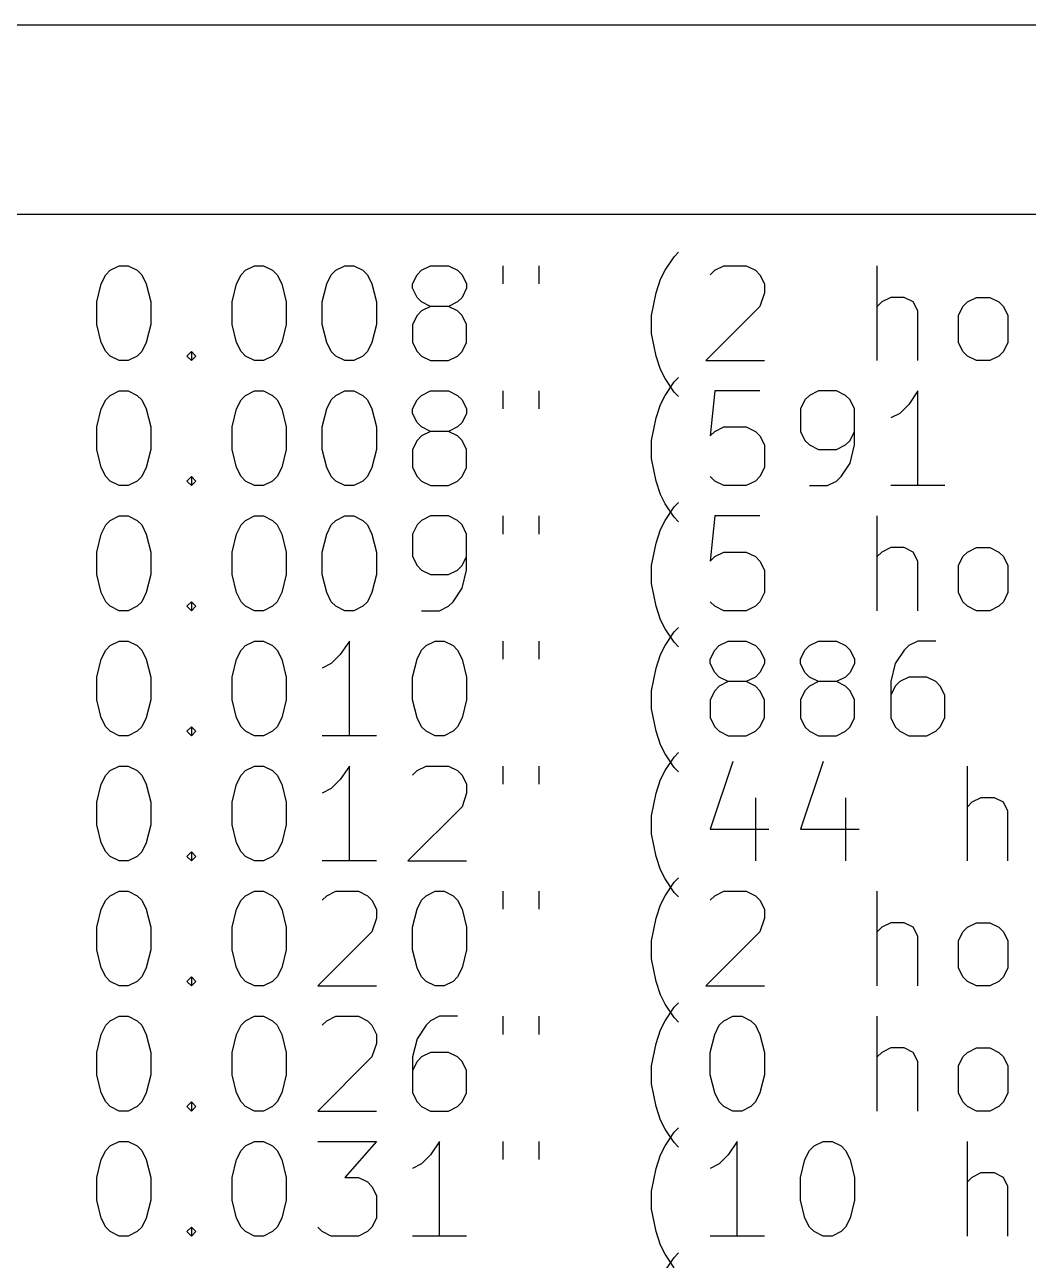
# Model space of a CAD drawing. Extents: x 8 to 330, y -289 to -8.
# Drawn here: x 236.78 to 268.56, y -50.12 to -11 of the extents above; entities that cross this region are included whole.
import ezdxf

# ---------------------------------------------------------------- set-up
doc = ezdxf.new("R2010")
doc.units = 0
doc.header["$MEASUREMENT"] = 0
doc.layers.add('BLACK', color=7, linetype='CONTINUOUS')

msp = doc.modelspace()

# ---------------------------------------------------------------- linework, layer by layer
at = {"layer": 'BLACK', "linetype": 'CONTINUOUS'}
for p, q in [((205, -11), (330, -11)), ((205, -17), (330, -17)), ((257.061, -18.775), (257.346, -18.346)), ((257.346, -18.346), (257.489, -18.204)), ((239.346, -18.918), (239.489, -18.775)), ((239.489, -18.775), (239.775, -18.632)), ((239.775, -18.632), (240.061, -18.632)), ((240.061, -18.632), (240.346, -18.775)), ((240.346, -18.775), (240.489, -18.918)), ((243.632, -18.918), (243.775, -18.775)), ((243.775, -18.775), (244.061, -18.632)), ((244.061, -18.632), (244.346, -18.632)), ((244.346, -18.632), (244.632, -18.775)), ((244.632, -18.775), (244.775, -18.918)), ((246.489, -18.918), (246.632, -18.775)), ((246.632, -18.775), (246.918, -18.632)), ((246.918, -18.632), (247.204, -18.632)), ((247.204, -18.632), (247.489, -18.775)), ((247.489, -18.775), (247.632, -18.918)), ((249.204, -18.918), (249.346, -18.775)), ((249.346, -18.775), (249.632, -18.632)), ((249.632, -18.632), (250.204, -18.632)), ((250.204, -18.632), (250.489, -18.775)), ((250.489, -18.775), (250.632, -18.918)), ((251.918, -18.632), (251.918, -19.204)), ((253.061, -18.632), (253.061, -19.204)), ((256.918, -19.061), (257.061, -18.775)), ((258.489, -18.918), (258.632, -18.775)), ((258.632, -18.775), (258.918, -18.632)), ((258.918, -18.632), (259.632, -18.632)), ((259.632, -18.632), (259.918, -18.775)), ((259.918, -18.775), (260.061, -18.918)), ((263.775, -21.632), (263.775, -18.632)), ((239.204, -19.204), (239.346, -18.918)), ((240.489, -18.918), (240.632, -19.204)), ((243.489, -19.204), (243.632, -18.918)), ((244.775, -18.918), (244.918, -19.204)), ((246.346, -19.204), (246.489, -18.918)), ((247.632, -18.918), (247.775, -19.204)), ((249.061, -19.204), (249.204, -18.918)), ((250.632, -18.918), (250.775, -19.204)), ((256.775, -19.489), (256.918, -19.061)), ((260.061, -18.918), (260.204, -19.204)), ((239.061, -19.775), (239.204, -19.204)), ((240.632, -19.204), (240.775, -19.775)), ((243.346, -19.775), (243.489, -19.204)), ((244.918, -19.204), (245.061, -19.775)), ((246.204, -19.775), (246.346, -19.204)), ((247.775, -19.204), (247.918, -19.775)), ((249.061, -19.346), (249.061, -19.204)), ((249.204, -19.632), (249.061, -19.346)), ((250.775, -19.346), (250.632, -19.632)), ((250.775, -19.204), (250.775, -19.346)), ((256.632, -20.204), (256.775, -19.489)), ((260.204, -19.489), (260.061, -19.918)), ((260.204, -19.204), (260.204, -19.489)), ((239.061, -20.489), (239.061, -19.775)), ((240.775, -19.775), (240.775, -20.489)), ((243.346, -20.489), (243.346, -19.775)), ((245.061, -19.775), (245.061, -20.489)), ((246.204, -20.489), (246.204, -19.775)), ((247.918, -19.775), (247.918, -20.489)), ((249.346, -19.775), (249.204, -19.632)), ((249.632, -19.918), (249.346, -19.775)), ((249.632, -19.918), (249.346, -20.061)), ((250.204, -19.918), (249.632, -19.918)), ((250.489, -19.775), (250.204, -19.918)), ((250.489, -20.061), (250.204, -19.918)), ((250.632, -19.632), (250.489, -19.775)), ((260.061, -19.918), (258.346, -21.632)), ((263.918, -19.775), (263.775, -19.918)), ((264.204, -19.632), (263.918, -19.775)), ((264.632, -19.632), (264.204, -19.632)), ((264.918, -19.775), (264.632, -19.632)), ((265.061, -20.061), (264.918, -19.775)), ((266.346, -20.204), (266.489, -19.918)), ((266.489, -19.918), (266.632, -19.775)), ((266.632, -19.775), (266.918, -19.632)), ((266.918, -19.632), (267.346, -19.632)), ((267.346, -19.632), (267.632, -19.775)), ((267.632, -19.775), (267.775, -19.918)), ((267.775, -19.918), (267.918, -20.204)), ((249.204, -20.204), (249.061, -20.489)), ((249.346, -20.061), (249.204, -20.204)), ((250.632, -20.204), (250.489, -20.061)), ((250.775, -20.489), (250.632, -20.204)), ((256.632, -20.775), (256.632, -20.204)), ((265.061, -21.632), (265.061, -20.061)), ((266.346, -21.061), (266.346, -20.204)), ((267.918, -20.204), (267.918, -21.061)), ((239.204, -21.061), (239.061, -20.489)), ((240.775, -20.489), (240.632, -21.061)), ((243.489, -21.061), (243.346, -20.489)), ((245.061, -20.489), (244.918, -21.061)), ((246.346, -21.061), (246.204, -20.489)), ((247.918, -20.489), (247.775, -21.061)), ((249.061, -20.489), (249.061, -21.061)), ((250.775, -21.061), (250.775, -20.489)), ((239.346, -21.346), (239.204, -21.061)), ((240.632, -21.061), (240.489, -21.346)), ((243.632, -21.346), (243.489, -21.061)), ((244.918, -21.061), (244.775, -21.346)), ((246.489, -21.346), (246.346, -21.061)), ((247.775, -21.061), (247.632, -21.346)), ((249.061, -21.061), (249.204, -21.346)), ((250.632, -21.346), (250.775, -21.061)), ((256.775, -21.489), (256.632, -20.775)), ((266.489, -21.346), (266.346, -21.061)), ((267.918, -21.061), (267.775, -21.346)), ((239.489, -21.489), (239.346, -21.346)), ((239.775, -21.632), (239.489, -21.489)), ((240.346, -21.489), (240.061, -21.632)), ((240.489, -21.346), (240.346, -21.489)), ((241.918, -21.489), (242.061, -21.346)), ((242.061, -21.632), (241.918, -21.489)), ((242.061, -21.346), (242.061, -21.632)), ((242.061, -21.346), (242.204, -21.489)), ((242.204, -21.489), (242.061, -21.632)), ((243.775, -21.489), (243.632, -21.346)), ((244.061, -21.632), (243.775, -21.489)), ((244.632, -21.489), (244.346, -21.632)), ((244.775, -21.346), (244.632, -21.489)), ((246.632, -21.489), (246.489, -21.346)), ((246.918, -21.632), (246.632, -21.489)), ((247.489, -21.489), (247.204, -21.632)), ((247.632, -21.346), (247.489, -21.489)), ((249.204, -21.346), (249.346, -21.489)), ((249.346, -21.489), (249.632, -21.632)), ((250.204, -21.632), (250.489, -21.489)), ((250.489, -21.489), (250.632, -21.346)), ((256.918, -21.918), (256.775, -21.489)), ((266.632, -21.489), (266.489, -21.346)), ((266.918, -21.632), (266.632, -21.489)), ((267.632, -21.489), (267.346, -21.632)), ((267.775, -21.346), (267.632, -21.489)), ((240.061, -21.632), (239.775, -21.632)), ((244.346, -21.632), (244.061, -21.632)), ((247.204, -21.632), (246.918, -21.632)), ((249.632, -21.632), (250.204, -21.632)), ((258.346, -21.632), (260.204, -21.632)), ((267.346, -21.632), (266.918, -21.632)), ((257.061, -22.204), (256.918, -21.918)), ((257.346, -22.632), (257.061, -22.204)), ((257.346, -22.306), (257.489, -22.164)), ((239.489, -22.735), (239.775, -22.592)), ((239.775, -22.592), (240.061, -22.592)), ((240.061, -22.592), (240.346, -22.735)), ((243.775, -22.735), (244.061, -22.592)), ((244.061, -22.592), (244.346, -22.592)), ((244.346, -22.592), (244.632, -22.735)), ((246.632, -22.735), (246.918, -22.592)), ((246.918, -22.592), (247.204, -22.592)), ((247.204, -22.592), (247.489, -22.735)), ((249.346, -22.735), (249.632, -22.592)), ((249.632, -22.592), (250.204, -22.592)), ((250.204, -22.592), (250.489, -22.735)), ((251.918, -22.592), (251.918, -23.164)), ((253.061, -22.592), (253.061, -23.164)), ((257.061, -22.735), (257.346, -22.306)), ((257.489, -22.775), (257.346, -22.632)), ((258.632, -22.592), (258.489, -24.021)), ((260.061, -22.592), (258.632, -22.592)), ((261.918, -22.592), (261.632, -22.735)), ((262.489, -22.592), (261.918, -22.592)), ((262.775, -22.735), (262.489, -22.592)), ((265.061, -22.592), (264.775, -23.021)), ((265.061, -25.592), (265.061, -22.592)), ((239.204, -23.164), (239.346, -22.878)), ((239.346, -22.878), (239.489, -22.735)), ((240.346, -22.735), (240.489, -22.878)), ((240.489, -22.878), (240.632, -23.164)), ((243.489, -23.164), (243.632, -22.878)), ((243.632, -22.878), (243.775, -22.735)), ((244.632, -22.735), (244.775, -22.878)), ((244.775, -22.878), (244.918, -23.164)), ((246.346, -23.164), (246.489, -22.878)), ((246.489, -22.878), (246.632, -22.735)), ((247.489, -22.735), (247.632, -22.878)), ((247.632, -22.878), (247.775, -23.164)), ((249.061, -23.164), (249.204, -22.878)), ((249.204, -22.878), (249.346, -22.735)), ((250.489, -22.735), (250.632, -22.878)), ((250.632, -22.878), (250.775, -23.164)), ((256.775, -23.449), (256.918, -23.021)), ((256.918, -23.021), (257.061, -22.735)), ((261.489, -22.878), (261.346, -23.164)), ((261.632, -22.735), (261.489, -22.878)), ((262.918, -22.878), (262.775, -22.735)), ((263.061, -23.164), (262.918, -22.878)), ((264.775, -23.021), (264.489, -23.306)), ((239.061, -23.735), (239.204, -23.164)), ((240.632, -23.164), (240.775, -23.735)), ((243.346, -23.735), (243.489, -23.164)), ((244.918, -23.164), (245.061, -23.735)), ((246.204, -23.735), (246.346, -23.164)), ((247.775, -23.164), (247.918, -23.735)), ((249.061, -23.306), (249.061, -23.164)), ((249.204, -23.592), (249.061, -23.306)), ((250.775, -23.306), (250.632, -23.592)), ((250.775, -23.164), (250.775, -23.306)), ((256.632, -24.164), (256.775, -23.449)), ((261.346, -23.164), (261.346, -23.878)), ((263.061, -24.306), (263.061, -23.164)), ((264.489, -23.306), (264.204, -23.449)), ((239.061, -24.449), (239.061, -23.735)), ((240.775, -23.735), (240.775, -24.449)), ((243.346, -24.449), (243.346, -23.735)), ((245.061, -23.735), (245.061, -24.449)), ((246.204, -24.449), (246.204, -23.735)), ((247.918, -23.735), (247.918, -24.449)), ((249.346, -23.735), (249.204, -23.592)), ((249.632, -23.878), (249.346, -23.735)), ((250.489, -23.735), (250.204, -23.878)), ((250.632, -23.592), (250.489, -23.735)), ((258.632, -23.878), (258.918, -23.735)), ((258.918, -23.735), (259.632, -23.735)), ((259.632, -23.735), (259.918, -23.878)), ((249.204, -24.164), (249.061, -24.449)), ((249.346, -24.021), (249.204, -24.164)), ((249.632, -23.878), (249.346, -24.021)), ((250.204, -23.878), (249.632, -23.878)), ((250.489, -24.021), (250.204, -23.878)), ((250.632, -24.164), (250.489, -24.021)), ((250.775, -24.449), (250.632, -24.164)), ((256.632, -24.735), (256.632, -24.164)), ((258.489, -24.021), (258.632, -23.878)), ((259.918, -23.878), (260.061, -24.021)), ((260.061, -24.021), (260.204, -24.306)), ((261.346, -23.878), (261.489, -24.164)), ((261.489, -24.164), (261.632, -24.306)), ((262.775, -24.306), (262.918, -24.164)), ((262.918, -24.164), (263.061, -23.878)), ((239.204, -25.021), (239.061, -24.449)), ((240.775, -24.449), (240.632, -25.021)), ((243.489, -25.021), (243.346, -24.449)), ((245.061, -24.449), (244.918, -25.021)), ((246.346, -25.021), (246.204, -24.449)), ((247.918, -24.449), (247.775, -25.021)), ((249.061, -24.449), (249.061, -25.021)), ((250.775, -25.021), (250.775, -24.449)), ((260.204, -24.306), (260.204, -25.021)), ((261.632, -24.306), (261.918, -24.449)), ((261.918, -24.449), (262.489, -24.449)), ((262.489, -24.449), (262.775, -24.306)), ((262.918, -24.878), (263.061, -24.306)), ((239.346, -25.306), (239.204, -25.021)), ((240.632, -25.021), (240.489, -25.306)), ((243.632, -25.306), (243.489, -25.021)), ((244.918, -25.021), (244.775, -25.306)), ((246.489, -25.306), (246.346, -25.021)), ((247.775, -25.021), (247.632, -25.306)), ((249.061, -25.021), (249.204, -25.306)), ((250.632, -25.306), (250.775, -25.021)), ((256.775, -25.449), (256.632, -24.735)), ((260.204, -25.021), (260.061, -25.306)), ((262.632, -25.306), (262.918, -24.878)), ((239.489, -25.449), (239.346, -25.306)), ((240.489, -25.306), (240.346, -25.449)), ((241.918, -25.449), (242.061, -25.306)), ((242.061, -25.306), (242.061, -25.592)), ((242.061, -25.306), (242.204, -25.449)), ((243.775, -25.449), (243.632, -25.306)), ((244.775, -25.306), (244.632, -25.449)), ((246.632, -25.449), (246.489, -25.306)), ((247.632, -25.306), (247.489, -25.449)), ((249.204, -25.306), (249.346, -25.449)), ((250.489, -25.449), (250.632, -25.306)), ((258.632, -25.449), (258.489, -25.306)), ((260.061, -25.306), (259.918, -25.449)), ((262.489, -25.449), (262.632, -25.306)), ((239.775, -25.592), (239.489, -25.449)), ((240.061, -25.592), (239.775, -25.592)), ((240.346, -25.449), (240.061, -25.592)), ((242.061, -25.592), (241.918, -25.449)), ((242.204, -25.449), (242.061, -25.592)), ((244.061, -25.592), (243.775, -25.449)), ((244.346, -25.592), (244.061, -25.592)), ((244.632, -25.449), (244.346, -25.592)), ((246.918, -25.592), (246.632, -25.449)), ((247.204, -25.592), (246.918, -25.592)), ((247.489, -25.449), (247.204, -25.592)), ((249.346, -25.449), (249.632, -25.592)), ((249.632, -25.592), (250.204, -25.592)), ((250.204, -25.592), (250.489, -25.449)), ((256.918, -25.878), (256.775, -25.449)), ((258.918, -25.592), (258.632, -25.449)), ((259.632, -25.592), (258.918, -25.592)), ((259.918, -25.449), (259.632, -25.592)), ((261.632, -25.592), (262.204, -25.592)), ((262.204, -25.592), (262.489, -25.449)), ((265.918, -25.592), (264.204, -25.592)), ((257.061, -26.164), (256.918, -25.878)), ((257.346, -26.592), (257.061, -26.164)), ((257.346, -26.266), (257.489, -26.124)), ((239.489, -26.695), (239.775, -26.552)), ((239.775, -26.552), (240.061, -26.552)), ((240.061, -26.552), (240.346, -26.695)), ((243.775, -26.695), (244.061, -26.552)), ((244.061, -26.552), (244.346, -26.552)), ((244.346, -26.552), (244.632, -26.695)), ((246.632, -26.695), (246.918, -26.552)), ((246.918, -26.552), (247.204, -26.552)), ((247.204, -26.552), (247.489, -26.695)), ((249.632, -26.552), (249.346, -26.695)), ((250.204, -26.552), (249.632, -26.552)), ((250.489, -26.695), (250.204, -26.552)), ((251.918, -26.552), (251.918, -27.124)), ((253.061, -26.552), (253.061, -27.124)), ((257.061, -26.695), (257.346, -26.266)), ((257.489, -26.735), (257.346, -26.592)), ((258.632, -26.552), (258.489, -27.981)), ((260.061, -26.552), (258.632, -26.552)), ((263.775, -29.552), (263.775, -26.552)), ((239.204, -27.124), (239.346, -26.838)), ((239.346, -26.838), (239.489, -26.695)), ((240.346, -26.695), (240.489, -26.838)), ((240.489, -26.838), (240.632, -27.124)), ((243.489, -27.124), (243.632, -26.838)), ((243.632, -26.838), (243.775, -26.695)), ((244.632, -26.695), (244.775, -26.838)), ((244.775, -26.838), (244.918, -27.124)), ((246.346, -27.124), (246.489, -26.838)), ((246.489, -26.838), (246.632, -26.695)), ((247.489, -26.695), (247.632, -26.838)), ((247.632, -26.838), (247.775, -27.124)), ((249.204, -26.838), (249.061, -27.124)), ((249.346, -26.695), (249.204, -26.838)), ((250.632, -26.838), (250.489, -26.695)), ((250.775, -27.124), (250.632, -26.838)), ((256.775, -27.409), (256.918, -26.981)), ((256.918, -26.981), (257.061, -26.695)), ((239.061, -27.695), (239.204, -27.124)), ((240.632, -27.124), (240.775, -27.695)), ((243.346, -27.695), (243.489, -27.124)), ((244.918, -27.124), (245.061, -27.695)), ((246.204, -27.695), (246.346, -27.124)), ((247.775, -27.124), (247.918, -27.695)), ((249.061, -27.124), (249.061, -27.838)), ((250.775, -28.266), (250.775, -27.124)), ((239.061, -28.409), (239.061, -27.695)), ((240.775, -27.695), (240.775, -28.409)), ((243.346, -28.409), (243.346, -27.695)), ((245.061, -27.695), (245.061, -28.409)), ((246.204, -28.409), (246.204, -27.695)), ((247.918, -27.695), (247.918, -28.409)), ((256.632, -28.124), (256.775, -27.409)), ((258.632, -27.838), (258.918, -27.695)), ((258.918, -27.695), (259.632, -27.695)), ((259.632, -27.695), (259.918, -27.838)), ((263.918, -27.695), (263.775, -27.838)), ((264.204, -27.552), (263.918, -27.695)), ((264.632, -27.552), (264.204, -27.552)), ((264.918, -27.695), (264.632, -27.552)), ((265.061, -27.981), (264.918, -27.695)), ((266.489, -27.838), (266.632, -27.695)), ((266.632, -27.695), (266.918, -27.552)), ((266.918, -27.552), (267.346, -27.552)), ((267.346, -27.552), (267.632, -27.695)), ((267.632, -27.695), (267.775, -27.838)), ((249.061, -27.838), (249.204, -28.124)), ((249.204, -28.124), (249.346, -28.266)), ((250.489, -28.266), (250.632, -28.124)), ((250.632, -28.124), (250.775, -27.838)), ((256.632, -28.695), (256.632, -28.124)), ((258.489, -27.981), (258.632, -27.838)), ((259.918, -27.838), (260.061, -27.981)), ((260.061, -27.981), (260.204, -28.266)), ((265.061, -29.552), (265.061, -27.981)), ((266.346, -28.124), (266.489, -27.838)), ((266.346, -28.981), (266.346, -28.124)), ((267.775, -27.838), (267.918, -28.124)), ((267.918, -28.124), (267.918, -28.981)), ((239.204, -28.981), (239.061, -28.409)), ((240.775, -28.409), (240.632, -28.981)), ((243.489, -28.981), (243.346, -28.409)), ((245.061, -28.409), (244.918, -28.981)), ((246.346, -28.981), (246.204, -28.409)), ((247.918, -28.409), (247.775, -28.981)), ((249.346, -28.266), (249.632, -28.409)), ((249.632, -28.409), (250.204, -28.409)), ((250.204, -28.409), (250.489, -28.266)), ((250.632, -28.838), (250.775, -28.266)), ((260.204, -28.266), (260.204, -28.981)), ((250.346, -29.266), (250.632, -28.838)), ((256.775, -29.409), (256.632, -28.695)), ((239.346, -29.266), (239.204, -28.981)), ((239.489, -29.409), (239.346, -29.266)), ((240.489, -29.266), (240.346, -29.409)), ((240.632, -28.981), (240.489, -29.266)), ((241.918, -29.409), (242.061, -29.266)), ((242.061, -29.266), (242.061, -29.552)), ((242.061, -29.266), (242.204, -29.409)), ((243.632, -29.266), (243.489, -28.981)), ((243.775, -29.409), (243.632, -29.266)), ((244.775, -29.266), (244.632, -29.409)), ((244.918, -28.981), (244.775, -29.266)), ((246.489, -29.266), (246.346, -28.981)), ((246.632, -29.409), (246.489, -29.266)), ((247.632, -29.266), (247.489, -29.409)), ((247.775, -28.981), (247.632, -29.266)), ((250.204, -29.409), (250.346, -29.266)), ((258.632, -29.409), (258.489, -29.266)), ((260.061, -29.266), (259.918, -29.409)), ((260.204, -28.981), (260.061, -29.266)), ((266.489, -29.266), (266.346, -28.981)), ((266.632, -29.409), (266.489, -29.266)), ((267.775, -29.266), (267.632, -29.409)), ((267.918, -28.981), (267.775, -29.266)), ((239.775, -29.552), (239.489, -29.409)), ((240.061, -29.552), (239.775, -29.552)), ((240.346, -29.409), (240.061, -29.552)), ((242.061, -29.552), (241.918, -29.409)), ((242.204, -29.409), (242.061, -29.552)), ((244.061, -29.552), (243.775, -29.409)), ((244.346, -29.552), (244.061, -29.552)), ((244.632, -29.409), (244.346, -29.552)), ((246.918, -29.552), (246.632, -29.409)), ((247.204, -29.552), (246.918, -29.552)), ((247.489, -29.409), (247.204, -29.552)), ((249.346, -29.552), (249.918, -29.552)), ((249.918, -29.552), (250.204, -29.409)), ((256.918, -29.838), (256.775, -29.409)), ((258.918, -29.552), (258.632, -29.409)), ((259.632, -29.552), (258.918, -29.552)), ((259.918, -29.409), (259.632, -29.552)), ((266.918, -29.552), (266.632, -29.409)), ((267.346, -29.552), (266.918, -29.552)), ((267.632, -29.409), (267.346, -29.552)), ((257.061, -30.124), (256.918, -29.838)), ((257.346, -30.226), (257.489, -30.084)), ((257.346, -30.552), (257.061, -30.124)), ((257.061, -30.655), (257.346, -30.226)), ((239.204, -31.084), (239.346, -30.798)), ((239.346, -30.798), (239.489, -30.655)), ((239.489, -30.655), (239.775, -30.512)), ((239.775, -30.512), (240.061, -30.512)), ((240.061, -30.512), (240.346, -30.655)), ((240.346, -30.655), (240.489, -30.798)), ((240.489, -30.798), (240.632, -31.084)), ((243.489, -31.084), (243.632, -30.798)), ((243.632, -30.798), (243.775, -30.655)), ((243.775, -30.655), (244.061, -30.512)), ((244.061, -30.512), (244.346, -30.512)), ((244.346, -30.512), (244.632, -30.655)), ((244.632, -30.655), (244.775, -30.798)), ((244.775, -30.798), (244.918, -31.084)), ((247.061, -30.512), (246.775, -30.941)), ((247.061, -33.512), (247.061, -30.512)), ((249.204, -31.084), (249.346, -30.798)), ((249.346, -30.798), (249.489, -30.655)), ((249.489, -30.655), (249.775, -30.512)), ((249.775, -30.512), (250.061, -30.512)), ((250.061, -30.512), (250.346, -30.655)), ((250.346, -30.655), (250.489, -30.798)), ((250.489, -30.798), (250.632, -31.084)), ((251.918, -30.512), (251.918, -31.084)), ((253.061, -30.512), (253.061, -31.084)), ((256.918, -30.941), (257.061, -30.655)), ((257.489, -30.695), (257.346, -30.552)), ((258.489, -31.084), (258.632, -30.798)), ((258.632, -30.798), (258.775, -30.655)), ((258.775, -30.655), (259.061, -30.512)), ((259.061, -30.512), (259.632, -30.512)), ((259.632, -30.512), (259.918, -30.655)), ((259.918, -30.655), (260.061, -30.798)), ((260.061, -30.798), (260.204, -31.084)), ((261.346, -31.084), (261.489, -30.798)), ((261.489, -30.798), (261.632, -30.655)), ((261.632, -30.655), (261.918, -30.512)), ((261.918, -30.512), (262.489, -30.512)), ((262.489, -30.512), (262.775, -30.655)), ((262.775, -30.655), (262.918, -30.798)), ((262.918, -30.798), (263.061, -31.084)), ((264.632, -30.798), (264.346, -31.226)), ((264.775, -30.655), (264.632, -30.798)), ((265.061, -30.512), (264.775, -30.655)), ((265.632, -30.512), (265.061, -30.512)), ((239.061, -31.655), (239.204, -31.084)), ((240.632, -31.084), (240.775, -31.655)), ((243.346, -31.655), (243.489, -31.084)), ((244.918, -31.084), (245.061, -31.655)), ((246.489, -31.226), (246.204, -31.369)), ((246.775, -30.941), (246.489, -31.226)), ((249.061, -31.655), (249.204, -31.084)), ((250.632, -31.084), (250.775, -31.655)), ((256.775, -31.369), (256.918, -30.941)), ((258.489, -31.226), (258.489, -31.084)), ((258.632, -31.512), (258.489, -31.226)), ((260.204, -31.226), (260.061, -31.512)), ((260.204, -31.084), (260.204, -31.226)), ((261.346, -31.226), (261.346, -31.084)), ((261.489, -31.512), (261.346, -31.226)), ((263.061, -31.226), (262.918, -31.512)), ((263.061, -31.084), (263.061, -31.226)), ((264.346, -31.226), (264.204, -31.798)), ((239.061, -32.369), (239.061, -31.655)), ((240.775, -31.655), (240.775, -32.369)), ((243.346, -32.369), (243.346, -31.655)), ((245.061, -31.655), (245.061, -32.369)), ((249.061, -32.369), (249.061, -31.655)), ((250.775, -31.655), (250.775, -32.369)), ((256.632, -32.084), (256.775, -31.369)), ((258.775, -31.655), (258.632, -31.512)), ((259.061, -31.798), (258.775, -31.655)), ((259.918, -31.655), (259.632, -31.798)), ((260.061, -31.512), (259.918, -31.655)), ((261.632, -31.655), (261.489, -31.512)), ((261.918, -31.798), (261.632, -31.655)), ((262.775, -31.655), (262.489, -31.798)), ((262.918, -31.512), (262.775, -31.655)), ((264.775, -31.655), (264.489, -31.798)), ((265.346, -31.655), (264.775, -31.655)), ((265.632, -31.798), (265.346, -31.655)), ((258.775, -31.941), (258.632, -32.084)), ((259.061, -31.798), (258.775, -31.941)), ((259.632, -31.798), (259.061, -31.798)), ((259.918, -31.941), (259.632, -31.798)), ((260.061, -32.084), (259.918, -31.941)), ((261.632, -31.941), (261.489, -32.084)), ((261.918, -31.798), (261.632, -31.941)), ((262.489, -31.798), (261.918, -31.798)), ((262.775, -31.941), (262.489, -31.798)), ((262.918, -32.084), (262.775, -31.941)), ((264.204, -31.798), (264.204, -32.941)), ((264.346, -31.941), (264.204, -32.226)), ((264.489, -31.798), (264.346, -31.941)), ((265.775, -31.941), (265.632, -31.798)), ((265.918, -32.226), (265.775, -31.941)), ((239.204, -32.941), (239.061, -32.369)), ((240.775, -32.369), (240.632, -32.941)), ((243.489, -32.941), (243.346, -32.369)), ((245.061, -32.369), (244.918, -32.941)), ((249.204, -32.941), (249.061, -32.369)), ((250.775, -32.369), (250.632, -32.941)), ((256.632, -32.655), (256.632, -32.084)), ((258.632, -32.084), (258.489, -32.369)), ((258.489, -32.369), (258.489, -32.941)), ((260.204, -32.369), (260.061, -32.084)), ((260.204, -32.941), (260.204, -32.369)), ((261.489, -32.084), (261.346, -32.369)), ((261.346, -32.369), (261.346, -32.941)), ((263.061, -32.369), (262.918, -32.084)), ((263.061, -32.941), (263.061, -32.369)), ((265.918, -32.941), (265.918, -32.226)), ((256.775, -33.369), (256.632, -32.655)), ((239.346, -33.226), (239.204, -32.941)), ((239.489, -33.369), (239.346, -33.226)), ((240.489, -33.226), (240.346, -33.369)), ((240.632, -32.941), (240.489, -33.226)), ((241.918, -33.369), (242.061, -33.226)), ((242.061, -33.226), (242.061, -33.512)), ((242.061, -33.226), (242.204, -33.369)), ((243.632, -33.226), (243.489, -32.941)), ((243.775, -33.369), (243.632, -33.226)), ((244.775, -33.226), (244.632, -33.369)), ((244.918, -32.941), (244.775, -33.226)), ((249.346, -33.226), (249.204, -32.941)), ((249.489, -33.369), (249.346, -33.226)), ((250.489, -33.226), (250.346, -33.369)), ((250.632, -32.941), (250.489, -33.226)), ((258.489, -32.941), (258.632, -33.226)), ((258.632, -33.226), (258.775, -33.369)), ((259.918, -33.369), (260.061, -33.226)), ((260.061, -33.226), (260.204, -32.941)), ((261.346, -32.941), (261.489, -33.226)), ((261.489, -33.226), (261.632, -33.369)), ((262.775, -33.369), (262.918, -33.226)), ((262.918, -33.226), (263.061, -32.941)), ((264.204, -32.941), (264.346, -33.226)), ((264.346, -33.226), (264.489, -33.369)), ((265.632, -33.369), (265.775, -33.226)), ((265.775, -33.226), (265.918, -32.941)), ((239.775, -33.512), (239.489, -33.369)), ((240.061, -33.512), (239.775, -33.512)), ((240.346, -33.369), (240.061, -33.512)), ((242.061, -33.512), (241.918, -33.369)), ((242.204, -33.369), (242.061, -33.512)), ((244.061, -33.512), (243.775, -33.369)), ((244.346, -33.512), (244.061, -33.512)), ((244.632, -33.369), (244.346, -33.512)), ((247.918, -33.512), (246.204, -33.512)), ((249.775, -33.512), (249.489, -33.369)), ((250.061, -33.512), (249.775, -33.512)), ((250.346, -33.369), (250.061, -33.512)), ((256.918, -33.798), (256.775, -33.369)), ((258.775, -33.369), (259.061, -33.512)), ((259.061, -33.512), (259.632, -33.512)), ((259.632, -33.512), (259.918, -33.369)), ((261.632, -33.369), (261.918, -33.512)), ((261.918, -33.512), (262.489, -33.512)), ((262.489, -33.512), (262.775, -33.369)), ((264.489, -33.369), (264.775, -33.512)), ((264.775, -33.512), (265.346, -33.512)), ((265.346, -33.512), (265.632, -33.369)), ((257.061, -34.084), (256.918, -33.798)), ((257.346, -34.512), (257.061, -34.084)), ((257.061, -34.615), (257.346, -34.186)), ((257.346, -34.186), (257.489, -34.044)), ((259.204, -34.329), (258.489, -36.472)), ((262.061, -34.329), (261.346, -36.472)), ((239.204, -35.044), (239.346, -34.758)), ((239.346, -34.758), (239.489, -34.615)), ((239.489, -34.615), (239.775, -34.472)), ((239.775, -34.472), (240.061, -34.472)), ((240.061, -34.472), (240.346, -34.615)), ((240.346, -34.615), (240.489, -34.758)), ((240.489, -34.758), (240.632, -35.044)), ((243.489, -35.044), (243.632, -34.758)), ((243.632, -34.758), (243.775, -34.615)), ((243.775, -34.615), (244.061, -34.472)), ((244.061, -34.472), (244.346, -34.472)), ((244.346, -34.472), (244.632, -34.615)), ((244.632, -34.615), (244.775, -34.758)), ((244.775, -34.758), (244.918, -35.044)), ((247.061, -34.472), (246.775, -34.901)), ((247.061, -37.472), (247.061, -34.472)), ((249.061, -34.758), (249.204, -34.615)), ((249.204, -34.615), (249.489, -34.472)), ((249.489, -34.472), (250.204, -34.472)), ((250.204, -34.472), (250.489, -34.615)), ((250.489, -34.615), (250.632, -34.758)), ((250.632, -34.758), (250.775, -35.044)), ((251.918, -34.472), (251.918, -35.044)), ((253.061, -34.472), (253.061, -35.044)), ((256.918, -34.901), (257.061, -34.615)), ((257.489, -34.655), (257.346, -34.512)), ((266.632, -37.472), (266.632, -34.472)), ((239.061, -35.615), (239.204, -35.044)), ((240.632, -35.044), (240.775, -35.615)), ((243.346, -35.615), (243.489, -35.044)), ((244.918, -35.044), (245.061, -35.615)), ((246.489, -35.186), (246.204, -35.329)), ((246.775, -34.901), (246.489, -35.186)), ((250.775, -35.044), (250.775, -35.329)), ((256.775, -35.329), (256.918, -34.901)), ((250.775, -35.329), (250.632, -35.758)), ((256.632, -36.044), (256.775, -35.329)), ((259.918, -35.472), (259.918, -37.472)), ((262.775, -35.472), (262.775, -37.472)), ((267.061, -35.472), (266.775, -35.615)), ((267.489, -35.472), (267.061, -35.472)), ((267.775, -35.615), (267.489, -35.472)), ((239.061, -36.329), (239.061, -35.615)), ((240.775, -35.615), (240.775, -36.329)), ((243.346, -36.329), (243.346, -35.615)), ((245.061, -35.615), (245.061, -36.329)), ((250.632, -35.758), (248.918, -37.472)), ((266.775, -35.615), (266.632, -35.758)), ((267.918, -35.901), (267.775, -35.615)), ((267.918, -37.472), (267.918, -35.901)), ((239.204, -36.901), (239.061, -36.329)), ((240.775, -36.329), (240.632, -36.901)), ((243.489, -36.901), (243.346, -36.329)), ((245.061, -36.329), (244.918, -36.901)), ((256.632, -36.615), (256.632, -36.044)), ((256.775, -37.329), (256.632, -36.615)), ((258.489, -36.472), (260.346, -36.472)), ((261.346, -36.472), (263.204, -36.472)), ((239.346, -37.186), (239.204, -36.901)), ((240.632, -36.901), (240.489, -37.186)), ((243.632, -37.186), (243.489, -36.901)), ((244.918, -36.901), (244.775, -37.186)), ((239.489, -37.329), (239.346, -37.186)), ((239.775, -37.472), (239.489, -37.329)), ((240.061, -37.472), (239.775, -37.472)), ((240.346, -37.329), (240.061, -37.472)), ((240.489, -37.186), (240.346, -37.329)), ((241.918, -37.329), (242.061, -37.186)), ((242.061, -37.472), (241.918, -37.329)), ((242.061, -37.186), (242.061, -37.472)), ((242.061, -37.186), (242.204, -37.329)), ((242.204, -37.329), (242.061, -37.472)), ((243.775, -37.329), (243.632, -37.186)), ((244.061, -37.472), (243.775, -37.329)), ((244.346, -37.472), (244.061, -37.472)), ((244.632, -37.329), (244.346, -37.472)), ((244.775, -37.186), (244.632, -37.329)), ((247.918, -37.472), (246.204, -37.472)), ((248.918, -37.472), (250.775, -37.472)), ((256.918, -37.758), (256.775, -37.329)), ((257.061, -38.044), (256.918, -37.758)), ((257.346, -38.472), (257.061, -38.044)), ((257.061, -38.575), (257.346, -38.146)), ((257.346, -38.146), (257.489, -38.004)), ((239.204, -39.004), (239.346, -38.718)), ((239.346, -38.718), (239.489, -38.575)), ((239.489, -38.575), (239.775, -38.432)), ((239.775, -38.432), (240.061, -38.432)), ((240.061, -38.432), (240.346, -38.575)), ((240.346, -38.575), (240.489, -38.718)), ((240.489, -38.718), (240.632, -39.004)), ((243.489, -39.004), (243.632, -38.718)), ((243.632, -38.718), (243.775, -38.575)), ((243.775, -38.575), (244.061, -38.432)), ((244.061, -38.432), (244.346, -38.432)), ((244.346, -38.432), (244.632, -38.575)), ((244.632, -38.575), (244.775, -38.718)), ((244.775, -38.718), (244.918, -39.004)), ((246.204, -38.718), (246.346, -38.575)), ((246.346, -38.575), (246.632, -38.432)), ((246.632, -38.432), (247.346, -38.432)), ((247.346, -38.432), (247.632, -38.575)), ((247.632, -38.575), (247.775, -38.718)), ((247.775, -38.718), (247.918, -39.004)), ((249.204, -39.004), (249.346, -38.718)), ((249.346, -38.718), (249.489, -38.575)), ((249.489, -38.575), (249.775, -38.432)), ((249.775, -38.432), (250.061, -38.432)), ((250.061, -38.432), (250.346, -38.575)), ((250.346, -38.575), (250.489, -38.718)), ((250.489, -38.718), (250.632, -39.004)), ((251.918, -38.432), (251.918, -39.004)), ((253.061, -38.432), (253.061, -39.004)), ((256.918, -38.861), (257.061, -38.575)), ((257.489, -38.615), (257.346, -38.472)), ((258.489, -38.718), (258.632, -38.575)), ((258.632, -38.575), (258.918, -38.432)), ((258.918, -38.432), (259.632, -38.432)), ((259.632, -38.432), (259.918, -38.575)), ((259.918, -38.575), (260.061, -38.718)), ((260.061, -38.718), (260.204, -39.004)), ((263.775, -41.432), (263.775, -38.432)), ((239.061, -39.575), (239.204, -39.004)), ((240.632, -39.004), (240.775, -39.575)), ((243.346, -39.575), (243.489, -39.004)), ((244.918, -39.004), (245.061, -39.575)), ((247.918, -39.004), (247.918, -39.289)), ((249.061, -39.575), (249.204, -39.004)), ((250.632, -39.004), (250.775, -39.575)), ((256.775, -39.289), (256.918, -38.861)), ((260.204, -39.004), (260.204, -39.289)), ((247.918, -39.289), (247.775, -39.718)), ((256.632, -40.004), (256.775, -39.289)), ((260.204, -39.289), (260.061, -39.718)), ((264.204, -39.432), (263.918, -39.575)), ((264.632, -39.432), (264.204, -39.432)), ((264.918, -39.575), (264.632, -39.432)), ((266.632, -39.575), (266.918, -39.432)), ((266.918, -39.432), (267.346, -39.432)), ((267.346, -39.432), (267.632, -39.575)), ((239.061, -40.289), (239.061, -39.575)), ((240.775, -39.575), (240.775, -40.289)), ((243.346, -40.289), (243.346, -39.575)), ((245.061, -39.575), (245.061, -40.289)), ((247.775, -39.718), (246.061, -41.432)), ((249.061, -40.289), (249.061, -39.575)), ((250.775, -39.575), (250.775, -40.289)), ((260.061, -39.718), (258.346, -41.432)), ((263.918, -39.575), (263.775, -39.718)), ((265.061, -39.861), (264.918, -39.575)), ((265.061, -41.432), (265.061, -39.861)), ((266.346, -40.004), (266.489, -39.718)), ((266.489, -39.718), (266.632, -39.575)), ((267.632, -39.575), (267.775, -39.718)), ((267.775, -39.718), (267.918, -40.004)), ((239.204, -40.861), (239.061, -40.289)), ((240.775, -40.289), (240.632, -40.861)), ((243.489, -40.861), (243.346, -40.289)), ((245.061, -40.289), (244.918, -40.861)), ((249.204, -40.861), (249.061, -40.289)), ((250.775, -40.289), (250.632, -40.861)), ((256.632, -40.575), (256.632, -40.004)), ((266.346, -40.861), (266.346, -40.004)), ((267.918, -40.004), (267.918, -40.861)), ((256.775, -41.289), (256.632, -40.575)), ((239.346, -41.146), (239.204, -40.861)), ((240.632, -40.861), (240.489, -41.146)), ((243.632, -41.146), (243.489, -40.861)), ((244.918, -40.861), (244.775, -41.146)), ((249.346, -41.146), (249.204, -40.861)), ((250.632, -40.861), (250.489, -41.146)), ((266.489, -41.146), (266.346, -40.861)), ((267.918, -40.861), (267.775, -41.146)), ((239.489, -41.289), (239.346, -41.146)), ((239.775, -41.432), (239.489, -41.289)), ((240.061, -41.432), (239.775, -41.432)), ((240.346, -41.289), (240.061, -41.432)), ((240.489, -41.146), (240.346, -41.289)), ((241.918, -41.289), (242.061, -41.146)), ((242.061, -41.432), (241.918, -41.289)), ((242.061, -41.146), (242.061, -41.432)), ((242.061, -41.146), (242.204, -41.289)), ((242.204, -41.289), (242.061, -41.432)), ((243.775, -41.289), (243.632, -41.146)), ((244.061, -41.432), (243.775, -41.289)), ((244.346, -41.432), (244.061, -41.432)), ((244.632, -41.289), (244.346, -41.432)), ((244.775, -41.146), (244.632, -41.289)), ((246.061, -41.432), (247.918, -41.432)), ((249.489, -41.289), (249.346, -41.146)), ((249.775, -41.432), (249.489, -41.289)), ((250.061, -41.432), (249.775, -41.432)), ((250.346, -41.289), (250.061, -41.432)), ((250.489, -41.146), (250.346, -41.289)), ((256.918, -41.718), (256.775, -41.289)), ((258.346, -41.432), (260.204, -41.432)), ((266.632, -41.289), (266.489, -41.146)), ((266.918, -41.432), (266.632, -41.289)), ((267.346, -41.432), (266.918, -41.432)), ((267.632, -41.289), (267.346, -41.432)), ((267.775, -41.146), (267.632, -41.289)), ((257.061, -42.004), (256.918, -41.718)), ((257.346, -42.432), (257.061, -42.004)), ((257.061, -42.535), (257.346, -42.106)), ((257.346, -42.106), (257.489, -41.964)), ((239.346, -42.678), (239.489, -42.535)), ((239.489, -42.535), (239.775, -42.392)), ((239.775, -42.392), (240.061, -42.392)), ((240.061, -42.392), (240.346, -42.535)), ((240.346, -42.535), (240.489, -42.678)), ((243.632, -42.678), (243.775, -42.535)), ((243.775, -42.535), (244.061, -42.392)), ((244.061, -42.392), (244.346, -42.392)), ((244.346, -42.392), (244.632, -42.535)), ((244.632, -42.535), (244.775, -42.678)), ((246.204, -42.678), (246.346, -42.535)), ((246.346, -42.535), (246.632, -42.392)), ((246.632, -42.392), (247.346, -42.392)), ((247.346, -42.392), (247.632, -42.535)), ((247.632, -42.535), (247.775, -42.678)), ((249.632, -42.535), (249.489, -42.678)), ((249.918, -42.392), (249.632, -42.535)), ((250.489, -42.392), (249.918, -42.392)), ((251.918, -42.392), (251.918, -42.964)), ((253.061, -42.392), (253.061, -42.964)), ((256.918, -42.821), (257.061, -42.535)), ((257.489, -42.575), (257.346, -42.432)), ((258.775, -42.678), (258.918, -42.535)), ((258.918, -42.535), (259.204, -42.392)), ((259.204, -42.392), (259.489, -42.392)), ((259.489, -42.392), (259.775, -42.535)), ((259.775, -42.535), (259.918, -42.678)), ((263.775, -45.392), (263.775, -42.392)), ((239.061, -43.535), (239.204, -42.964)), ((239.204, -42.964), (239.346, -42.678)), ((240.489, -42.678), (240.632, -42.964)), ((240.632, -42.964), (240.775, -43.535)), ((243.346, -43.535), (243.489, -42.964)), ((243.489, -42.964), (243.632, -42.678)), ((244.775, -42.678), (244.918, -42.964)), ((244.918, -42.964), (245.061, -43.535)), ((247.775, -42.678), (247.918, -42.964)), ((247.918, -42.964), (247.918, -43.249)), ((249.489, -42.678), (249.204, -43.106)), ((256.775, -43.249), (256.918, -42.821)), ((258.489, -43.535), (258.632, -42.964)), ((258.632, -42.964), (258.775, -42.678)), ((259.918, -42.678), (260.061, -42.964)), ((260.061, -42.964), (260.204, -43.535)), ((247.918, -43.249), (247.775, -43.678)), ((249.204, -43.106), (249.061, -43.678)), ((256.632, -43.964), (256.775, -43.249)), ((264.204, -43.392), (263.918, -43.535)), ((264.632, -43.392), (264.204, -43.392)), ((264.918, -43.535), (264.632, -43.392)), ((266.632, -43.535), (266.918, -43.392)), ((266.918, -43.392), (267.346, -43.392)), ((267.346, -43.392), (267.632, -43.535)), ((239.061, -44.249), (239.061, -43.535)), ((240.775, -43.535), (240.775, -44.249)), ((243.346, -44.249), (243.346, -43.535)), ((245.061, -43.535), (245.061, -44.249)), ((247.775, -43.678), (246.061, -45.392)), ((249.061, -43.678), (249.061, -44.821)), ((249.346, -43.678), (249.204, -43.821)), ((249.632, -43.535), (249.346, -43.678)), ((250.204, -43.535), (249.632, -43.535)), ((250.489, -43.678), (250.204, -43.535)), ((250.632, -43.821), (250.489, -43.678)), ((258.489, -44.249), (258.489, -43.535)), ((260.204, -43.535), (260.204, -44.249)), ((263.918, -43.535), (263.775, -43.678)), ((265.061, -43.821), (264.918, -43.535)), ((266.346, -43.964), (266.489, -43.678)), ((266.489, -43.678), (266.632, -43.535)), ((267.632, -43.535), (267.775, -43.678)), ((267.775, -43.678), (267.918, -43.964)), ((249.204, -43.821), (249.061, -44.106)), ((250.775, -44.106), (250.632, -43.821)), ((250.775, -44.821), (250.775, -44.106)), ((256.632, -44.535), (256.632, -43.964)), ((265.061, -45.392), (265.061, -43.821)), ((266.346, -44.821), (266.346, -43.964)), ((267.918, -43.964), (267.918, -44.821)), ((239.204, -44.821), (239.061, -44.249)), ((240.775, -44.249), (240.632, -44.821)), ((243.489, -44.821), (243.346, -44.249)), ((245.061, -44.249), (244.918, -44.821)), ((256.775, -45.249), (256.632, -44.535)), ((258.632, -44.821), (258.489, -44.249)), ((260.204, -44.249), (260.061, -44.821)), ((239.346, -45.106), (239.204, -44.821)), ((240.632, -44.821), (240.489, -45.106)), ((243.632, -45.106), (243.489, -44.821)), ((244.918, -44.821), (244.775, -45.106)), ((249.061, -44.821), (249.204, -45.106)), ((250.632, -45.106), (250.775, -44.821)), ((258.775, -45.106), (258.632, -44.821)), ((260.061, -44.821), (259.918, -45.106)), ((266.489, -45.106), (266.346, -44.821)), ((267.918, -44.821), (267.775, -45.106)), ((239.489, -45.249), (239.346, -45.106)), ((239.775, -45.392), (239.489, -45.249)), ((240.346, -45.249), (240.061, -45.392)), ((240.489, -45.106), (240.346, -45.249)), ((241.918, -45.249), (242.061, -45.106)), ((242.061, -45.392), (241.918, -45.249)), ((242.061, -45.106), (242.061, -45.392)), ((242.061, -45.106), (242.204, -45.249)), ((242.204, -45.249), (242.061, -45.392)), ((243.775, -45.249), (243.632, -45.106)), ((244.061, -45.392), (243.775, -45.249)), ((244.632, -45.249), (244.346, -45.392)), ((244.775, -45.106), (244.632, -45.249)), ((249.204, -45.106), (249.346, -45.249)), ((249.346, -45.249), (249.632, -45.392)), ((250.204, -45.392), (250.489, -45.249)), ((250.489, -45.249), (250.632, -45.106)), ((256.918, -45.678), (256.775, -45.249)), ((258.918, -45.249), (258.775, -45.106)), ((259.204, -45.392), (258.918, -45.249)), ((259.775, -45.249), (259.489, -45.392)), ((259.918, -45.106), (259.775, -45.249)), ((266.632, -45.249), (266.489, -45.106)), ((266.918, -45.392), (266.632, -45.249)), ((267.632, -45.249), (267.346, -45.392)), ((267.775, -45.106), (267.632, -45.249)), ((240.061, -45.392), (239.775, -45.392)), ((244.346, -45.392), (244.061, -45.392)), ((246.061, -45.392), (247.918, -45.392)), ((249.632, -45.392), (250.204, -45.392)), ((257.061, -45.964), (256.918, -45.678)), ((259.489, -45.392), (259.204, -45.392)), ((267.346, -45.392), (266.918, -45.392)), ((257.346, -46.392), (257.061, -45.964)), ((257.061, -46.495), (257.346, -46.066)), ((257.346, -46.066), (257.489, -45.924)), ((239.346, -46.638), (239.489, -46.495)), ((239.489, -46.495), (239.775, -46.352)), ((239.775, -46.352), (240.061, -46.352)), ((240.061, -46.352), (240.346, -46.495)), ((240.346, -46.495), (240.489, -46.638)), ((243.632, -46.638), (243.775, -46.495)), ((243.775, -46.495), (244.061, -46.352)), ((244.061, -46.352), (244.346, -46.352)), ((244.346, -46.352), (244.632, -46.495)), ((244.632, -46.495), (244.775, -46.638)), ((246.061, -46.352), (247.918, -46.352)), ((247.918, -46.352), (246.918, -47.495)), ((249.918, -46.352), (249.632, -46.781)), ((249.918, -49.352), (249.918, -46.352)), ((251.918, -46.352), (251.918, -46.924)), ((253.061, -46.352), (253.061, -46.924)), ((256.918, -46.781), (257.061, -46.495)), ((257.489, -46.535), (257.346, -46.392)), ((259.346, -46.352), (259.061, -46.781)), ((259.346, -49.352), (259.346, -46.352)), ((261.632, -46.638), (261.775, -46.495)), ((261.775, -46.495), (262.061, -46.352)), ((262.061, -46.352), (262.346, -46.352)), ((262.346, -46.352), (262.632, -46.495)), ((262.632, -46.495), (262.775, -46.638)), ((266.632, -49.352), (266.632, -46.352)), ((239.061, -47.495), (239.204, -46.924)), ((239.204, -46.924), (239.346, -46.638)), ((240.489, -46.638), (240.632, -46.924)), ((240.632, -46.924), (240.775, -47.495)), ((243.346, -47.495), (243.489, -46.924)), ((243.489, -46.924), (243.632, -46.638)), ((244.775, -46.638), (244.918, -46.924)), ((244.918, -46.924), (245.061, -47.495)), ((249.632, -46.781), (249.346, -47.066)), ((256.775, -47.209), (256.918, -46.781)), ((259.061, -46.781), (258.775, -47.066)), ((261.346, -47.495), (261.489, -46.924)), ((261.489, -46.924), (261.632, -46.638)), ((262.775, -46.638), (262.918, -46.924)), ((262.918, -46.924), (263.061, -47.495)), ((249.346, -47.066), (249.061, -47.209)), ((256.632, -47.924), (256.775, -47.209)), ((258.775, -47.066), (258.489, -47.209)), ((239.061, -48.209), (239.061, -47.495)), ((240.775, -47.495), (240.775, -48.209)), ((243.346, -48.209), (243.346, -47.495)), ((245.061, -47.495), (245.061, -48.209)), ((246.918, -47.495), (247.346, -47.495)), ((247.346, -47.495), (247.632, -47.638)), ((247.632, -47.638), (247.775, -47.781)), ((261.346, -48.209), (261.346, -47.495)), ((263.061, -47.495), (263.061, -48.209)), ((266.775, -47.495), (266.632, -47.638)), ((267.061, -47.352), (266.775, -47.495)), ((267.489, -47.352), (267.061, -47.352)), ((267.775, -47.495), (267.489, -47.352)), ((267.918, -47.781), (267.775, -47.495)), ((247.775, -47.781), (247.918, -48.066)), ((247.918, -48.066), (247.918, -48.781)), ((256.632, -48.495), (256.632, -47.924)), ((267.918, -49.352), (267.918, -47.781)), ((239.204, -48.781), (239.061, -48.209)), ((240.775, -48.209), (240.632, -48.781)), ((243.489, -48.781), (243.346, -48.209)), ((245.061, -48.209), (244.918, -48.781)), ((256.775, -49.209), (256.632, -48.495)), ((261.489, -48.781), (261.346, -48.209)), ((263.061, -48.209), (262.918, -48.781)), ((239.346, -49.066), (239.204, -48.781)), ((240.632, -48.781), (240.489, -49.066)), ((243.632, -49.066), (243.489, -48.781)), ((244.918, -48.781), (244.775, -49.066)), ((247.918, -48.781), (247.775, -49.066)), ((261.632, -49.066), (261.489, -48.781)), ((262.918, -48.781), (262.775, -49.066)), ((239.489, -49.209), (239.346, -49.066)), ((239.775, -49.352), (239.489, -49.209)), ((240.346, -49.209), (240.061, -49.352)), ((240.489, -49.066), (240.346, -49.209)), ((241.918, -49.209), (242.061, -49.066)), ((242.061, -49.352), (241.918, -49.209)), ((242.061, -49.066), (242.061, -49.352)), ((242.061, -49.066), (242.204, -49.209)), ((242.204, -49.209), (242.061, -49.352)), ((243.775, -49.209), (243.632, -49.066)), ((244.061, -49.352), (243.775, -49.209)), ((244.632, -49.209), (244.346, -49.352)), ((244.775, -49.066), (244.632, -49.209)), ((246.204, -49.209), (246.061, -49.066)), ((246.489, -49.352), (246.204, -49.209)), ((247.632, -49.209), (247.346, -49.352)), ((247.775, -49.066), (247.632, -49.209)), ((256.918, -49.638), (256.775, -49.209)), ((261.775, -49.209), (261.632, -49.066)), ((262.061, -49.352), (261.775, -49.209)), ((262.632, -49.209), (262.346, -49.352)), ((262.775, -49.066), (262.632, -49.209)), ((240.061, -49.352), (239.775, -49.352)), ((244.346, -49.352), (244.061, -49.352)), ((247.346, -49.352), (246.489, -49.352)), ((250.775, -49.352), (249.061, -49.352)), ((257.061, -49.924), (256.918, -49.638)), ((260.204, -49.352), (258.489, -49.352)), ((262.346, -49.352), (262.061, -49.352)), ((257.346, -50.352), (257.061, -49.924)), ((257.061, -50.455), (257.346, -50.026)), ((257.346, -50.026), (257.489, -49.884))]:
    msp.add_line(p, q, dxfattribs=at)

doc.saveas('drawing.dxf')
